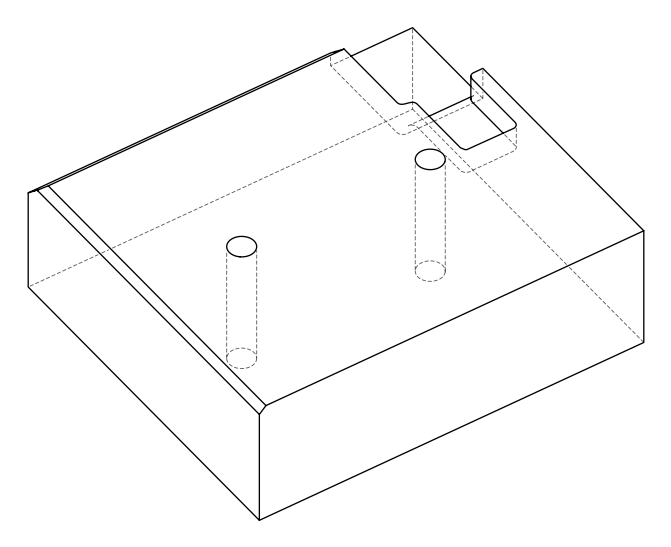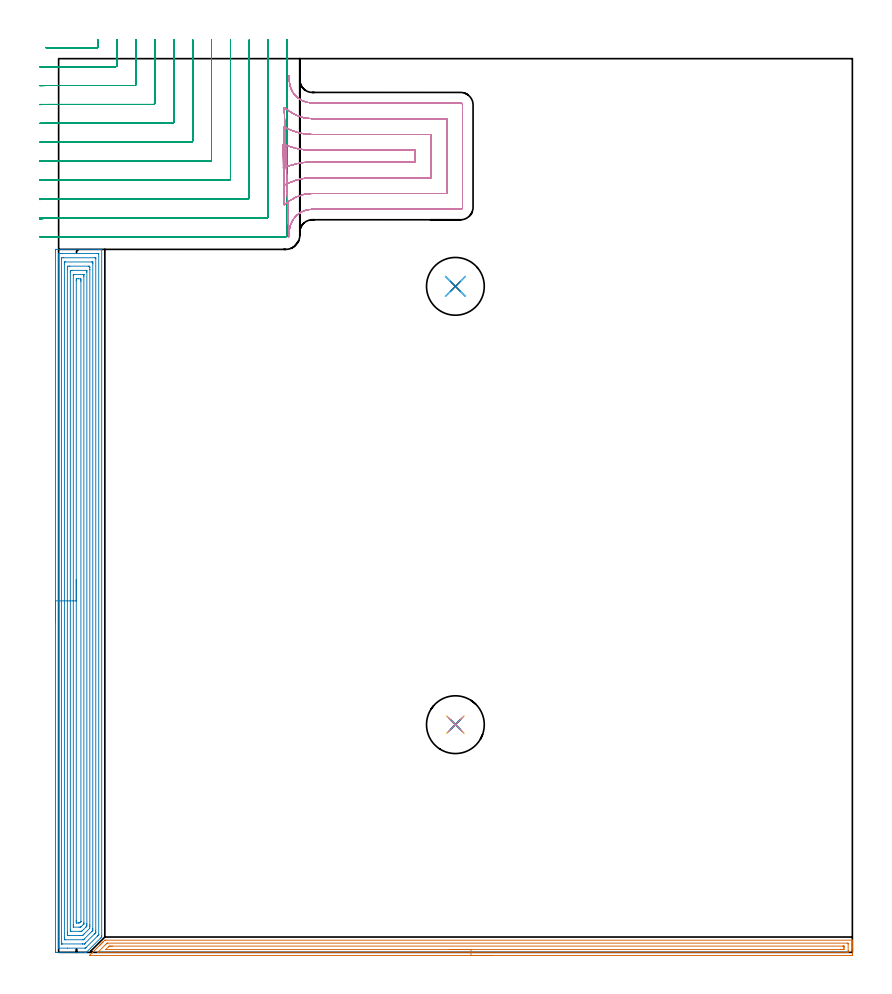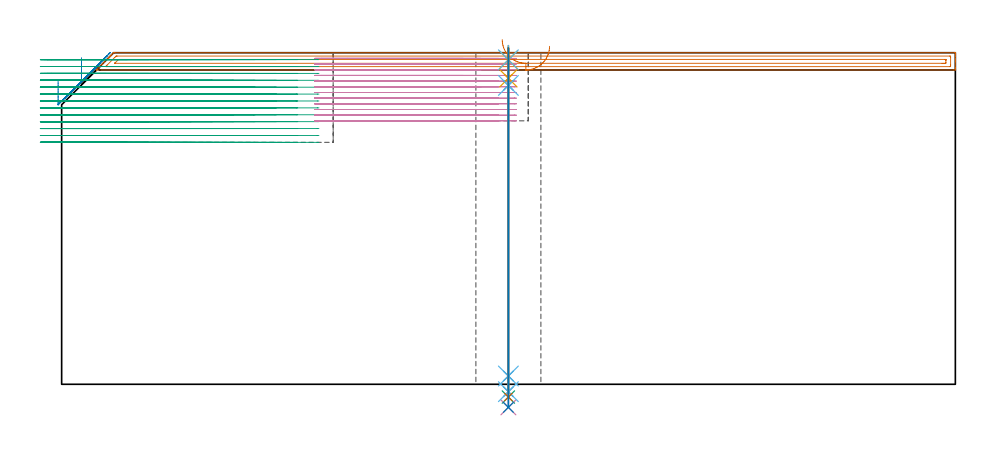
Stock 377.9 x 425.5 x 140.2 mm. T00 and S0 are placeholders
(PLAN: 14 operations, 11 tool changes, 93.6 min)
(1 AREA_MILL | FG_CHAMFER_SURFACE | UGT0205_001 | 8.83 min | 9799 mm3)
(2 AREA_MILL_1 | FG_CHAMFER_SURFACE_1 | UGT0205_001 | 21.72 min | 82695 mm3)
(3 MILL_CORNER_NOTCH_RECTANGULAR | CORNER_NOTCH_RECTANGULAR | NXT0201_011 | Follow Part, ap 3, ae 75% | 38.46 min | 392764 mm3)
(4 MILL_OPEN_POCKET | POCKET_OPEN | NXT0201_013 | Follow Part, ap 2.5, ae 75% | 20.73 min | 144065 mm3)
(5 SPOT_DRILL | STEP1HOLE | NXT0321_9005460120000 | 0.05 min | 176 mm3)
(6 SPOT_DRILL_1 | STEP1HOLE_1 | NXT0321_9005460120000 | 0.05 min | 190 mm3)
(7 DRILL_BLIND_HOLE_INTO_CENTER | STEP1HOLE | UGT0301_192 | 0.05 min | 264 mm3)
(8 GUN_DRILL_THROUGH_HOLE | STEP1HOLE | UGT0307_003 | 0.64 min | 4976 mm3)
(9 SPADE_DRILL_TO_ENLARGE_THROUGH_HOLE | STEP1HOLE | UGT0306_008 | 0.59 min | 28217 mm3)
(10 DRILL_TO_ENLARGE_THROUGH_HOLE | STEP1HOLE | UGT0301_390 | 0.61 min | 49546 mm3)
(11 DRILL_BLIND_HOLE_INTO_CENTER_1 | STEP1HOLE_1 | UGT0301_192 | 0.05 min | 282 mm3)
(12 GUN_DRILL_THROUGH_HOLE_1 | STEP1HOLE_1 | UGT0307_003 | 0.64 min | 4998 mm3)
(13 SPADE_DRILL_TO_ENLARGE_THROUGH_HOLE_1 | STEP1HOLE_1 | UGT0306_008 | 0.59 min | 28192 mm3)
(14 DRILL_TO_ENLARGE_THROUGH_HOLE_1 | STEP1HOLE_1 | UGT0301_390 | 0.61 min | 49548 mm3)
(TOOL UGT0205_001 | Chamfer Mill 20 x 3 x 45 deg. | D20 FL50 Z2)
(TOOL NXT0201_011 | ENDMILL 12mm [2P460-1200-NA 1630] | D12 FL38 Z6)
(TOOL NXT0201_013 | ENDMILL 10mm | D10 FL30 Z4)
(TOOL NXT0321_9005460120000 | NC Spot Drill, 142deg, 12mm, Carbide, Uncoated | D12 PA142 FL30 Z2)
(TOOL UGT0301_192 | Twist Drill 7.2 mm | D7.2 PA118 FL66 Z2)
(TOOL UGT0307_003 | Gun Drill 7 mm | D7 PA130 FL24 Z1)
(TOOL UGT0306_008 | Spade Drill 17.5mm | D17.5 PA132 FL10 Z2)
(TOOL UGT0301_390 | Twist Drill 27.5 mm | D27.5 PA118 FL165 Z2)
(OP 1 AREA_MILL)
G17 G21 G94 G90
T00 M6
G54
G17 G0 G90 X206.3 Y-1.5 S1061 M3
G43 Z150.2 H0
Z142.9
G94 G1 X206.262 Z142.028 F250.
X206.148 Z141.164
X205.959 Z140.312
X205.697 Z139.48
X205.363 Z138.674
X204.96 Z137.9
X204.492 Z137.164
X203.961 Z136.472
X203.371 Z135.829
X202.728 Z135.24
X202.036 Z134.708
X201.3 Z134.24
X200.526 Z133.837
X199.72 Z133.503
X198.888 Z133.241
X198.037 Z133.052
X197.172 Z132.938
X196.3 Z132.9
X14.876 Y-1.499 Z132.901
X14.828 Y-1.498 Z132.902
X14.713 Y-1.491 Z132.905
X14.799 Y-1.402 Z132.996
X14.876 Y-1.323 Z133.075
X15.959 Y-0.241 Z134.159
X17.111 Y0.911 Z135.31
X18.004 Y1.805 Z136.204
X19.681 Y3.482 Z137.88
X19.792 Y3.594 Z137.99
X20.13 Y3.93 Z138.33
X20.343 Y4.143 Z138.542
X20.569 Y4.37 Z138.768
X20.686 Y4.487 Z138.883
X21.042 Y4.842 Z139.242
X21.219 Y5.019 Z139.419
X21.919 Y5.719 Z140.116
X22.005 Y5.799 Z140.186
X22.473 Y5.8 Z140.2
X377.724
X377.89 Y5.797 Z140.188
X377.893 Y5.763 Z140.154
X377.9 Y5.372 Z139.772
Y5.07 Z139.47
Y4.37 Z138.765
Y3.132 Z137.529
Y2.594 Z136.989
Y1.975 Z136.37
Y-0.689 Z133.708
X377.898 Y-0.958 Z133.439
X377.892 Y-1.492 Z132.906
X377.817 Y-1.494 Z132.903
X377.277 Y-1.5 Z132.9
X196.3
Y-0.086 Z134.314
X18.898 Y-0.085 Z134.315
X18.592 Y-0.07 Z134.33
X18.74 Y0.087 Z134.487
X18.898 Y0.248 Z134.648
X19.184 Y0.534 Z134.934
X22.473 Y3.823 Z138.223
X22.749 Y4.096 Z138.496
X23.032 Y4.37 Z138.77
X23.351 Y4.385 Z138.785
X23.367 Y4.386 Z138.786
X375.489 Y4.385 Z138.785
X375.89 Y4.37 Z138.77
X375.899 Y3.963 Z138.363
X375.9 Y0.818 Z135.218
X375.899 Y0.411 Z134.811
X375.89 Y-0.07 Z134.33
X375.505 Y-0.085 Z134.315
X375.489 Y-0.086 Z134.314
X196.3
Y1.328 Z135.728
X22.511 Y1.329 Z135.729
X22.473 Y1.33 Z135.73
X22.458 Y1.332 Z135.732
X22.449 Y1.334 Z135.734
X22.452 Y1.344 Z135.744
X22.459 Y1.357 Z135.757
X22.473 Y1.373 Z135.773
X23.695 Y2.594 Z136.994
X23.98 Y2.873 Z137.273
X24.076 Y2.964 Z137.364
X24.26 Y2.967 Z137.367
X24.775 Y2.97 Z137.37
X25.154 Y2.971 Z137.371
X25.668 Y2.972 Z137.372
X373.322 Y2.971 Z137.371
X373.702 Y2.97 Z137.37
X373.829 Y2.969 Z137.369
X373.873 Y2.966 Z137.366
X373.89 Y2.964 Z137.364
X373.893 Y2.921 Z137.321
X373.897 Y2.791 Z137.191
X373.899 Y2.594 Z136.994
X373.9 Y2.398 Z136.798
X373.897 Y1.706 Z136.106
X373.895 Y1.515 Z135.915
X373.882 Y1.335 Z135.735
X373.702 Y1.333 Z135.733
X373.187 Y1.33 Z135.73
X372.808 Y1.329 Z135.729
X372.295 Y1.328 Z135.728
X196.3
X195.429 Z135.767
X194.564 Z135.88
X193.712 Z136.069
X192.88 Z136.332
X192.074 Z136.665
X191.3 Z137.068
X190.564 Z137.537
X189.872 Z138.068
X189.229 Z138.657
X188.64 Z139.301
X188.109 Z139.993
X187.64 Z140.728
X187.237 Z141.502
X186.903 Z142.308
X186.641 Z143.14
X186.452 Z143.992
X186.338 Z144.857
X186.3 Z145.728
G0 Z150.2
M5
M2
(OP 2 AREA_MILL_1)
G17 G21 G94 G90
T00 M6
G54
G17 G0 G90 X-1.5 Y157.35 S1061 M3
G43 Z150.2 H0
Z128.2
G94 G1 Y157.388 Z127.328 F250.
Y157.502 Z126.463
Y157.691 Z125.612
Y157.953 Z124.78
Y158.287 Z123.974
Y158.69 Z123.2
Y159.158 Z122.464
Y159.69 Z121.772
Y160.279 Z121.129
Y160.922 Z120.54
Y161.614 Z120.008
Y162.35 Z119.54
Y163.124 Z119.137
Y163.93 Z118.803
Y164.762 Z118.541
Y165.614 Z118.352
Y166.478 Z118.238
Y167.35 Z118.2
Y334.073
X-1.495 Y334.53 Z118.203
X-1.492 Y334.69 Z118.206
X-1.327 Y334.7 Z118.37
X16.806 Z136.501
X19.184 Z138.879
X19.891 Z139.591
X20.15 Z139.849
X20.502 Y334.697 Z140.192
X20.5 Y334.52 Z140.2
Y7.778
X20.495 Y7.293 Z140.191
X20.064 Y6.864 Z139.763
X13.315 Y0.114 Z133.013
X13.228 Y0.031 Z132.927
X13.191 Y0.002 Z132.888
X12.976 Y0. Z132.675
X12.931 Z132.63
X12.141 Z131.835
X10.907 Z130.604
X10.38 Z130.075
X-0.448 Y0.001 Z119.25
X-1.064 Y0.006 Z118.633
X-1.492 Y0.01 Z118.206
X-1.495 Y0.189 Z118.203
X-1.499 Y0.627 Z118.201
X-1.5 Y1.069 Z118.2
Y167.35
X-0.086 Z119.614
X-0.085 Y332.185 Z119.615
X-0.084 Y332.286 Z119.616
X-0.079 Y332.673 Z119.621
X0.297 Y332.692 Z119.997
X0.697 Y332.697 Z120.397
X1.169 Y332.7 Z120.869
X1.577 Z121.277
X18.776 Z138.476
X18.993 Y332.698 Z138.693
X19.027 Y332.696 Z138.727
X19.061 Y332.69 Z138.761
X19.079 Y332.685 Z138.779
X19.08 Y332.658 Z138.78
X19.085 Y332.386 Z138.785
Y8.672
X19.082 Y8.474 Z138.782
X19.079 Y8.376 Z138.779
X19.072 Y8.334 Z138.772
X19.042 Y8.301 Z138.742
X18.857 Y8.11 Z138.557
X18.529 Y7.778 Z138.229
X18.415 Y7.665 Z138.115
X13.092 Y2.342 Z132.792
X13.021 Y2.273 Z132.721
X12.771 Y2.032 Z132.471
X12.725 Y2.01 Z132.425
X12.667 Y2.006 Z132.367
X12.548 Y2.002 Z132.248
X4.218 Y2. Z123.918
X0.224 Z119.924
X0.007 Y2.002 Z119.707
X-0.027 Y2.004 Z119.673
X-0.061 Y2.01 Z119.639
X-0.079 Y2.015 Z119.621
X-0.08 Y2.042 Z119.62
X-0.085 Y2.314 Z119.615
X-0.086 Y167.35 Z119.614
X1.328 Z121.028
X1.329 Y329.856 Z121.029
X1.331 Y330.498 Z121.031
X1.333 Y330.623 Z121.033
X1.335 Y330.679 Z121.035
X1.386 Y330.692 Z121.086
X1.577 Y330.695 Z121.277
X2.258 Y330.7 Z121.958
X17.225 Y330.699 Z136.925
X17.423 Y330.696 Z137.123
X17.622 Y330.69 Z137.322
X17.665 Y330.685 Z137.365
X17.667 Y330.648 Z137.367
X17.67 Y330.582 Z137.37
X17.671 Y330.498 Z137.371
X17.672 Y330.245 Z137.372
X17.671 Y10.208 Z137.371
X17.669 Y9.566 Z137.369
X17.667 Y9.44 Z137.367
X17.665 Y9.382 Z137.365
X17.638 Y9.348 Z137.338
X17.423 Y9.126 Z137.123
X17.199 Y8.899 Z136.899
X16.973 Y8.672 Z136.673
X12.764 Y4.464 Z132.464
X12.5 Y4.202 Z132.2
X12.315 Y4.026 Z132.015
X12.289 Y4.01 Z131.989
X12.24 Y4.006 Z131.94
X12.141 Y4.003 Z131.841
X11.46 Y4. Z131.16
X11.261 Z130.961
X1.775 Y4.001 Z121.475
X1.577 Y4.004 Z121.277
X1.378 Y4.01 Z121.078
X1.335 Y4.015 Z121.035
X1.333 Y4.052 Z121.033
X1.33 Y4.118 Z121.03
X1.329 Y4.202 Z121.029
Y4.455
X1.328 Y167.35 Z121.028
X2.743 Z122.443
Y327.816
X2.745 Y328.418 Z122.445
X2.748 Y328.621 Z122.448
X2.749 Y328.685 Z122.449
X2.794 Y328.69 Z122.494
X2.902 Y328.694 Z122.602
X3.338 Y328.7 Z123.038
X15.662 Z135.362
X16.098 Y328.696 Z135.798
X16.204 Y328.693 Z135.904
X16.251 Y328.689 Z135.951
X16.253 Y328.653 Z135.953
X16.255 Y328.558 Z135.955
X16.257 Y328.106 Z135.957
Y327.816
Y11.354
X16.256 Y10.752 Z135.956
X16.252 Y10.46 Z135.952
X16.251 Y10.426 Z135.951
X16.233 Y10.394 Z135.933
X16.178 Y10.333 Z135.878
X16.092 Y10.243 Z135.792
X15.984 Y10.133 Z135.684
X15.662 Y9.811 Z135.362
X12.436 Y6.585 Z132.136
X12.141 Y6.29 Z131.841
X11.991 Y6.143 Z131.691
X11.885 Y6.042 Z131.585
X11.854 Y6.015 Z131.554
X11.804 Y6.01 Z131.504
X11.696 Y6.006 Z131.396
X11.261 Y6. Z130.961
X3.338 Z123.038
X2.902 Y6.004 Z122.602
X2.796 Y6.007 Z122.496
X2.749 Y6.011 Z122.449
X2.747 Y6.047 Z122.447
X2.745 Y6.142 Z122.445
X2.743 Y6.594 Z122.443
Y6.884
Y167.35
X4.157 Z123.857
Y325.196
X4.161 Y326.028 Z123.861
X4.163 Y326.084 Z123.863
X4.218 Y326.69 Z123.918
X4.44 Y326.696 Z124.14
X5.098 Y326.699 Z124.798
X5.317 Y326.7 Z125.017
X14.121 Y326.699 Z133.821
X14.782 Y326.69 Z134.482
X14.837 Y326.028 Z134.537
X14.84 Y325.969 Z134.54
X14.843 Y325.134 Z134.543
Y325.072
Y13.08
X14.84 Y12.248 Z134.54
X14.839 Y12.191 Z134.539
X14.782 Y11.392 Z134.482
X14.767 Y11.369 Z134.467
X14.755 Y11.354 Z134.455
X12.074 Y8.672 Z131.774
X11.663 Y8.264 Z131.363
X11.527 Y8.132 Z131.227
X11.419 Y8.029 Z131.119
X11.261 Y8.01 Z130.961
X11.039 Y8.004 Z130.739
X10.38 Y8.001 Z130.08
X10.162 Y8. Z129.862
X4.878 Y8.001 Z124.578
X4.218 Y8.01 Z123.918
X4.163 Y8.672 Z123.863
X4.16 Y8.731 Z123.86
X4.157 Y9.566 Z123.857
Y9.628
Y167.35
X5.571 Z125.271
X5.572 Y323.759 Z125.272
X5.574 Y324.24 Z125.274
X5.577 Y324.648 Z125.277
X5.587 Y324.69 Z125.287
X5.639 Y324.693 Z125.339
X5.752 Y324.697 Z125.452
X5.979 Y324.699 Z125.679
X6.406 Y324.7 Z126.106
X13.172 Y324.699 Z132.872
X13.293 Y324.697 Z132.993
X13.373 Y324.694 Z133.073
X13.415 Y324.69 Z133.115
X13.422 Y324.652 Z133.122
X13.426 Y324.24 Z133.126
X13.428 Y323.827 Z133.128
X13.429 Y13.622 Z133.129
X13.428 Y13.142 Z133.128
X13.425 Y12.732 Z133.125
X13.422 Y12.493 Z133.122
X13.197 Y12.248 Z132.897
X13.11 Y12.158 Z132.81
X13.021 Y12.069 Z132.721
X11.336 Y10.384 Z131.036
X11.261 Y10.31 Z130.961
X11.012 Y10.072 Z130.712
X10.938 Y10.01 Z130.638
X10.829 Y10.004 Z130.529
X10.38 Y10.001 Z130.08
X9.953 Y10. Z129.653
X5.828 Y10.001 Z125.528
X5.707 Y10.003 Z125.407
X5.627 Y10.006 Z125.327
X5.585 Y10.01 Z125.285
X5.578 Y10.048 Z125.278
X5.574 Y10.46 Z125.274
X5.572 Y10.873 Z125.272
X5.571 Y167.35 Z125.271
X6.985 Z126.685
X6.986 Y322.323 Z126.686
X6.987 Y322.452 Z126.687
X6.99 Y322.643 Z126.69
X6.992 Y322.682 Z126.692
X7.088 Y322.69 Z126.788
X7.251 Y322.695 Z126.951
X7.496 Y322.699 Z127.196
X11.898 Z131.598
X11.971 Y322.694 Z131.671
X11.996 Y322.69 Z131.696
X12.008 Y322.681 Z131.708
X12.01 Y322.651 Z131.71
X12.013 Y322.582 Z131.713
X12.014 Y322.452 Z131.714
X12.015 Y321.686 Z131.715
X12.014 Y14.036 Z131.714
X12.012 Y13.653 Z131.712
X12.009 Y13.558 Z131.709
X12.007 Y13.516 Z131.707
X11.983 Y13.489 Z131.683
X11.893 Y13.394 Z131.593
X11.645 Y13.142 Z131.345
X10.749 Y12.248 Z130.449
X10.56 Y12.066 Z130.26
X10.5 Y12.01 Z130.2
X10.38 Y12.008 Z130.08
X9.743 Y12.001 Z129.443
X7.102 Z126.802
X7.029 Y12.006 Z126.729
X7.004 Y12.01 Z126.704
X6.992 Y12.019 Z126.692
X6.99 Y12.049 Z126.69
X6.987 Y12.118 Z126.687
X6.986 Y12.248 Z126.686
X6.985 Y13.014 Z126.685
Y167.35
X8.399 Z128.099
X8.4 Y319.77 Z128.1
X8.401 Y319.992 Z128.101
X8.406 Y320.664 Z128.106
X8.588 Y320.696 Z128.288
X8.62 Y320.698 Z128.32
X9.465 Y320.7 Z129.165
X10.347 Y320.698 Z130.047
X10.38 Y320.694 Z130.08
X10.593 Y320.664 Z130.293
X10.596 Y320.445 Z130.296
X10.6 Y319.77 Z130.3
Y319.547
Y14.707
X10.598 Y14.632 Z130.298
X10.594 Y14.574 Z130.294
X10.589 Y14.547 Z130.289
X10.576 Y14.532 Z130.276
X10.38 Y14.33 Z130.08
X10.233 Y14.185 Z129.933
X10.077 Y14.036 Z129.777
X9.534 Y14.002 Z129.234
X9.5 Y14.001 Z129.2
X8.653 Y14.002 Z128.353
X8.62 Y14.006 Z128.32
X8.407 Y14.036 Z128.107
X8.404 Y14.255 Z128.104
X8.4 Y14.93 Z128.1
Y15.153
X8.399 Y167.35 Z128.099
Y168.222 Z128.138
Y169.086 Z128.251
Y169.938 Z128.44
Y170.77 Z128.703
Y171.576 Z129.036
Y172.35 Z129.439
Y173.086 Z129.908
Y173.778 Z130.439
Y174.421 Z131.028
Y175.01 Z131.672
Y175.542 Z132.364
Y176.01 Z133.099
Y176.413 Z133.873
Y176.747 Z134.679
Y177.009 Z135.511
Y177.198 Z136.363
Y177.312 Z137.228
Y177.35 Z138.099
G0 Z150.2
M5
M2
(OP 3 MILL_CORNER_NOTCH_RECTANGULAR)
G17 G21 G94 G90
T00 M6
G54
G17 G0 G90 X-5.993 Y430.7 S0 M3
G43 Z150.2 H1
Z137.285
G94 G1 X-2.993 F250.
X18.206 F500.
G3 X18.8 Y431.294 R0.6
G2 X18.8 Y431.5 R90.
G1 Y434.5 F250.
G0 Z150.2
X-8.999 Y421.629
Z137.285
G1 X-6. Y421.686
G2 X-4.472 Y421.7 R81. F500.
G1 X27.206
G3 X27.8 Y422.294 R0.6
G1 Y431.5
Y434.5 F250.
G0 Z150.2
X-8.999 Y412.62
Z137.285
G1 X-6. Y412.684
G2 X-4.472 Y412.7 R72. F500.
G1 X36.206
G3 X36.8 Y413.294 R0.6
G1 Y431.5
Y434.5 F250.
G0 Z150.2
X-8.999 Y403.609
Z137.285
G1 X-6. Y403.681
G2 X-4.472 Y403.7 R63. F500.
G1 X45.205
G3 X45.8 Y404.295 R0.6
G1 Y431.5
Y434.5 F250.
G0 Z150.2
X-8.999 Y394.594
Z137.285
G1 X-6. Y394.678
G2 X-4.472 Y394.7 R54. F500.
G1 X54.205
G3 X54.8 Y395.295 R0.6
G1 Y431.5
Y434.5 F250.
G0 Z150.2
X-8.998 Y385.572
Z137.285
G1 X-6. Y385.674
G2 X-4.472 Y385.7 R45. F500.
G1 X63.205
G3 X63.8 Y386.295 R0.6
G1 Y431.5
Y434.5 F250.
G0 Z150.2
X-8.997 Y376.54
Z137.285
G1 X-6. Y376.668
G2 X-4.472 Y376.7 R36. F500.
G1 X72.204
G3 X72.8 Y377.296 R0.6
G1 Y431.5
Y434.5 F250.
G0 Z150.2
X-8.995 Y367.487
Z137.285
G1 X-6. Y367.657
G2 X-4.472 Y367.7 R27. F500.
G1 X81.204
G3 X81.8 Y368.296 R0.6
G1 Y431.5
Y434.5 F250.
G0 Z150.2
X-8.989 Y358.38
Z137.285
G1 X-6. Y358.635
G2 X-4.472 Y358.7 R18. F500.
G1 X90.204
G3 X90.8 Y359.296 R0.6
G1 Y431.5
Y434.5 F250.
G0 Z150.2
X-8.956 Y349.06
Z137.285
G1 X-6. Y349.569
G2 X-4.472 Y349.7 R9. F500.
G1 X99.204
G3 X99.8 Y350.296 R0.6
G1 Y431.5
Y434.5 F250.
G0 Z150.2
X-7.472 Y340.7
Z137.285
G1 X-4.472
X108.1 F500.
G3 X108.8 Y341.4 R0.7
G1 Y431.5
Y434.5 F250.
G0 Z150.2
X-5.993 Y430.7
Z134.369
G1 X-2.993
X18.206 F500.
G3 X18.8 Y431.294 R0.6
G2 X18.8 Y431.5 R90.
G1 Y434.5 F250.
G0 Z150.2
X-8.999 Y421.629
Z134.369
G1 X-6. Y421.686
G2 X-4.472 Y421.7 R81. F500.
G1 X27.206
G3 X27.8 Y422.294 R0.6
G1 Y431.5
Y434.5 F250.
G0 Z150.2
X-8.999 Y412.62
Z134.369
G1 X-6. Y412.684
G2 X-4.472 Y412.7 R72. F500.
G1 X36.206
G3 X36.8 Y413.294 R0.6
G1 Y431.5
Y434.5 F250.
G0 Z150.2
X-8.999 Y403.609
Z134.369
G1 X-6. Y403.681
G2 X-4.472 Y403.7 R63. F500.
G1 X45.205
G3 X45.8 Y404.295 R0.6
G1 Y431.5
Y434.5 F250.
G0 Z150.2
X-8.999 Y394.594
Z134.369
G1 X-6. Y394.678
G2 X-4.472 Y394.7 R54. F500.
G1 X54.205
G3 X54.8 Y395.295 R0.6
G1 Y431.5
Y434.5 F250.
G0 Z150.2
X-8.998 Y385.572
Z134.369
G1 X-6. Y385.674
G2 X-4.472 Y385.7 R45. F500.
G1 X63.205
G3 X63.8 Y386.295 R0.6
G1 Y431.5
Y434.5 F250.
G0 Z150.2
X-8.997 Y376.54
Z134.369
G1 X-6. Y376.668
G2 X-4.472 Y376.7 R36. F500.
G1 X72.204
G3 X72.8 Y377.296 R0.6
G1 Y431.5
Y434.5 F250.
G0 Z150.2
X-8.995 Y367.487
Z134.369
G1 X-6. Y367.657
G2 X-4.472 Y367.7 R27. F500.
G1 X81.204
G3 X81.8 Y368.296 R0.6
G1 Y431.5
Y434.5 F250.
G0 Z150.2
X-8.989 Y358.38
Z134.369
G1 X-6. Y358.635
G2 X-4.472 Y358.7 R18. F500.
G1 X90.204
G3 X90.8 Y359.296 R0.6
G1 Y431.5
Y434.5 F250.
G0 Z150.2
X-8.956 Y349.06
Z134.369
G1 X-6. Y349.569
G2 X-4.472 Y349.7 R9. F500.
G1 X99.204
G3 X99.8 Y350.296 R0.6
G1 Y431.5
Y434.5 F250.
G0 Z150.2
X-7.472 Y340.7
Z134.369
G1 X-4.472
X108.1 F500.
G3 X108.8 Y341.4 R0.7
G1 Y431.5
Y434.5 F250.
G0 Z150.2
X-5.993 Y430.7
Z131.454
G1 X-2.993
X18.206 F500.
G3 X18.8 Y431.294 R0.6
G2 X18.8 Y431.5 R90.
G1 Y434.5 F250.
G0 Z150.2
X-8.999 Y421.629
Z131.454
G1 X-6. Y421.686
G2 X-4.472 Y421.7 R81. F500.
G1 X27.206
G3 X27.8 Y422.294 R0.6
G1 Y431.5
Y434.5 F250.
G0 Z150.2
X-8.999 Y412.62
Z131.454
G1 X-6. Y412.684
G2 X-4.472 Y412.7 R72. F500.
G1 X36.206
G3 X36.8 Y413.294 R0.6
G1 Y431.5
Y434.5 F250.
G0 Z150.2
X-8.999 Y403.609
Z131.454
G1 X-6. Y403.681
G2 X-4.472 Y403.7 R63. F500.
G1 X45.205
G3 X45.8 Y404.295 R0.6
G1 Y431.5
Y434.5 F250.
G0 Z150.2
X-8.999 Y394.594
Z131.454
G1 X-6. Y394.678
G2 X-4.472 Y394.7 R54. F500.
G1 X54.205
G3 X54.8 Y395.295 R0.6
G1 Y431.5
Y434.5 F250.
G0 Z150.2
X-8.998 Y385.572
Z131.454
G1 X-6. Y385.674
G2 X-4.472 Y385.7 R45. F500.
G1 X63.205
G3 X63.8 Y386.295 R0.6
G1 Y431.5
Y434.5 F250.
G0 Z150.2
X-8.997 Y376.54
Z131.454
G1 X-6. Y376.668
G2 X-4.472 Y376.7 R36. F500.
G1 X72.204
G3 X72.8 Y377.296 R0.6
G1 Y431.5
Y434.5 F250.
G0 Z150.2
X-8.995 Y367.487
Z131.454
G1 X-6. Y367.657
G2 X-4.472 Y367.7 R27. F500.
G1 X81.204
G3 X81.8 Y368.296 R0.6
G1 Y431.5
Y434.5 F250.
G0 Z150.2
X-8.989 Y358.38
Z131.454
G1 X-6. Y358.635
G2 X-4.472 Y358.7 R18. F500.
G1 X90.204
G3 X90.8 Y359.296 R0.6
G1 Y431.5
Y434.5 F250.
G0 Z150.2
X-8.956 Y349.06
Z131.454
G1 X-6. Y349.569
G2 X-4.472 Y349.7 R9. F500.
G1 X99.204
G3 X99.8 Y350.296 R0.6
G1 Y431.5
Y434.5 F250.
G0 Z150.2
X-7.472 Y340.7
Z131.454
G1 X-4.472
X108.1 F500.
G3 X108.8 Y341.4 R0.7
G1 Y431.5
Y434.5 F250.
G0 Z150.2
X-5.993 Y430.7
Z128.538
G1 X-2.993
X18.206 F500.
G3 X18.8 Y431.294 R0.6
G2 X18.8 Y431.5 R90.
G1 Y434.5 F250.
G0 Z150.2
X-8.999 Y421.629
Z128.538
G1 X-6. Y421.686
G2 X-4.472 Y421.7 R81. F500.
G1 X27.206
G3 X27.8 Y422.294 R0.6
G1 Y431.5
Y434.5 F250.
G0 Z150.2
X-8.999 Y412.62
Z128.538
G1 X-6. Y412.684
G2 X-4.472 Y412.7 R72. F500.
G1 X36.206
G3 X36.8 Y413.294 R0.6
G1 Y431.5
Y434.5 F250.
G0 Z150.2
X-8.999 Y403.609
Z128.538
G1 X-6. Y403.681
G2 X-4.472 Y403.7 R63. F500.
G1 X45.205
G3 X45.8 Y404.295 R0.6
G1 Y431.5
Y434.5 F250.
G0 Z150.2
X-8.999 Y394.594
Z128.538
G1 X-6. Y394.678
G2 X-4.472 Y394.7 R54. F500.
G1 X54.205
G3 X54.8 Y395.295 R0.6
G1 Y431.5
Y434.5 F250.
G0 Z150.2
X-8.998 Y385.572
Z128.538
G1 X-6. Y385.674
G2 X-4.472 Y385.7 R45. F500.
G1 X63.205
G3 X63.8 Y386.295 R0.6
G1 Y431.5
Y434.5 F250.
G0 Z150.2
X-8.997 Y376.54
Z128.538
G1 X-6. Y376.668
G2 X-4.472 Y376.7 R36. F500.
G1 X72.204
G3 X72.8 Y377.296 R0.6
G1 Y431.5
Y434.5 F250.
G0 Z150.2
X-8.995 Y367.487
Z128.538
G1 X-6. Y367.657
G2 X-4.472 Y367.7 R27. F500.
G1 X81.204
G3 X81.8 Y368.296 R0.6
G1 Y431.5
Y434.5 F250.
G0 Z150.2
X-8.989 Y358.38
Z128.538
G1 X-6. Y358.635
G2 X-4.472 Y358.7 R18. F500.
G1 X90.204
G3 X90.8 Y359.296 R0.6
G1 Y431.5
Y434.5 F250.
G0 Z150.2
X-8.956 Y349.06
Z128.538
G1 X-6. Y349.569
G2 X-4.472 Y349.7 R9. F500.
G1 X99.204
G3 X99.8 Y350.296 R0.6
G1 Y431.5
Y434.5 F250.
G0 Z150.2
X-7.472 Y340.7
Z128.538
G1 X-4.472
X108.1 F500.
G3 X108.8 Y341.4 R0.7
G1 Y431.5
Y434.5 F250.
G0 Z150.2
X-5.993 Y430.7
Z125.623
G1 X-2.993
X18.206 F500.
G3 X18.8 Y431.294 R0.6
G2 X18.8 Y431.5 R90.
G1 Y434.5 F250.
G0 Z150.2
X-9. Y421.671
Z125.623
G1 X-6. Y421.697
G2 X-5.3 Y421.7 R81. F500.
G1 X27.206
G3 X27.8 Y422.294 R0.6
G1 Y431.5
Y434.5 F250.
G0 Z150.2
X-9. Y412.667
Z125.623
G1 X-6. Y412.697
G2 X-5.3 Y412.7 R72. F500.
G1 X36.206
G3 X36.8 Y413.294 R0.6
G1 Y431.5
Y434.5 F250.
G0 Z150.2
X-9. Y403.663
Z125.623
G1 X-6. Y403.696
G2 X-5.3 Y403.7 R63. F500.
G1 X45.205
G3 X45.8 Y404.295 R0.6
G1 Y431.5
Y434.5 F250.
G0 Z150.2
X-9. Y394.657
Z125.623
G1 X-6. Y394.695
G2 X-5.3 Y394.7 R54. F500.
G1 X54.205
G3 X54.8 Y395.295 R0.6
G1 Y431.5
Y434.5 F250.
G0 Z150.2
X-9. Y385.648
Z125.623
G1 X-6. Y385.695
G2 X-5.3 Y385.7 R45. F500.
G1 X63.205
G3 X63.8 Y386.295 R0.6
G1 Y431.5
Y434.5 F250.
G0 Z150.2
X-8.999 Y376.635
Z125.623
G1 X-6. Y376.693
G2 X-5.3 Y376.7 R36. F500.
G1 X72.204
G3 X72.8 Y377.296 R0.6
G1 Y431.5
Y434.5 F250.
G0 Z150.2
X-8.999 Y367.613
Z125.623
G1 X-6. Y367.691
G2 X-5.3 Y367.7 R27. F500.
G1 X81.204
G3 X81.8 Y368.296 R0.6
G1 Y431.5
Y434.5 F250.
G0 Z150.2
X-8.998 Y358.57
Z125.623
G1 X-6. Y358.686
G2 X-5.3 Y358.7 R18. F500.
G1 X90.204
G3 X90.8 Y359.296 R0.6
G1 Y431.5
Y434.5 F250.
G0 Z150.2
X-8.991 Y349.439
Z125.623
G1 X-6. Y349.673
G2 X-5.3 Y349.7 R9. F500.
G1 X99.204
G3 X99.8 Y350.296 R0.6
G1 Y431.5
Y434.5 F250.
G0 Z150.2
X-8.3 Y340.7
Z125.623
G1 X-5.3
X108.1 F500.
G3 X108.8 Y341.4 R0.7
G1 Y431.5
Y434.5 F250.
G0 Z150.2
X-5.993 Y430.7
Z122.708
G1 X-2.993
X18.206 F500.
G3 X18.8 Y431.294 R0.6
G2 X18.8 Y431.5 R90.
G1 Y434.5 F250.
G0 Z150.2
X-9. Y421.7
Z122.708
G1 X-6.
X27.206 F500.
G3 X27.8 Y422.294 R0.6
G1 Y431.5
Y434.5 F250.
G0 Z150.2
X-9. Y412.7
Z122.708
G1 X-6.
X36.206 F500.
G3 X36.8 Y413.294 R0.6
G1 Y431.5
Y434.5 F250.
G0 Z150.2
X-9. Y403.7
Z122.708
G1 X-6.
X45.205 F500.
G3 X45.8 Y404.295 R0.6
G1 Y431.5
Y434.5 F250.
G0 Z150.2
X-9. Y394.7
Z122.708
G1 X-6.
X54.205 F500.
G3 X54.8 Y395.295 R0.6
G1 Y431.5
Y434.5 F250.
G0 Z150.2
X-9. Y385.7
Z122.708
G1 X-6.
X63.205 F500.
G3 X63.8 Y386.295 R0.6
G1 Y431.5
Y434.5 F250.
G0 Z150.2
X-9. Y376.7
Z122.708
G1 X-6.
X72.204 F500.
G3 X72.8 Y377.296 R0.6
G1 Y431.5
Y434.5 F250.
G0 Z150.2
X-9. Y367.7
Z122.708
G1 X-6.
X81.204 F500.
G3 X81.8 Y368.296 R0.6
G1 Y431.5
Y434.5 F250.
G0 Z150.2
X-9. Y358.7
Z122.708
G1 X-6.
X90.204 F500.
G3 X90.8 Y359.296 R0.6
G1 Y431.5
Y434.5 F250.
G0 Z150.2
X-9. Y349.7
Z122.708
G1 X-6.
X99.204 F500.
G3 X99.8 Y350.296 R0.6
G1 Y431.5
Y434.5 F250.
G0 Z150.2
X-9. Y340.7
Z122.708
G1 X-6.
X108.1 F500.
G3 X108.8 Y341.4 R0.7
G1 Y431.5
Y434.5 F250.
G0 Z150.2
X-5.993 Y430.7
Z119.792
G1 X-2.993
X18.206 F500.
G3 X18.8 Y431.294 R0.6
G2 X18.8 Y431.5 R90.
G1 Y434.5 F250.
G0 Z150.2
X-9. Y421.7
Z119.792
G1 X-6.
X27.206 F500.
G3 X27.8 Y422.294 R0.6
G1 Y431.5
Y434.5 F250.
G0 Z150.2
X-9. Y412.7
Z119.792
G1 X-6.
X36.206 F500.
G3 X36.8 Y413.294 R0.6
G1 Y431.5
Y434.5 F250.
G0 Z150.2
X-9. Y403.7
Z119.792
G1 X-6.
X45.205 F500.
G3 X45.8 Y404.295 R0.6
G1 Y431.5
Y434.5 F250.
G0 Z150.2
X-9. Y394.7
Z119.792
G1 X-6.
X54.205 F500.
G3 X54.8 Y395.295 R0.6
G1 Y431.5
Y434.5 F250.
G0 Z150.2
X-9. Y385.7
Z119.792
G1 X-6.
X63.205 F500.
G3 X63.8 Y386.295 R0.6
G1 Y431.5
Y434.5 F250.
G0 Z150.2
X-9. Y376.7
Z119.792
G1 X-6.
X72.204 F500.
G3 X72.8 Y377.296 R0.6
G1 Y431.5
Y434.5 F250.
G0 Z150.2
X-9. Y367.7
Z119.792
G1 X-6.
X81.204 F500.
G3 X81.8 Y368.296 R0.6
G1 Y431.5
Y434.5 F250.
G0 Z150.2
X-9. Y358.7
Z119.792
G1 X-6.
X90.204 F500.
G3 X90.8 Y359.296 R0.6
G1 Y431.5
Y434.5 F250.
G0 Z150.2
X-9. Y349.7
Z119.792
G1 X-6.
X99.204 F500.
G3 X99.8 Y350.296 R0.6
G1 Y431.5
Y434.5 F250.
G0 Z150.2
X-9. Y340.7
Z119.792
G1 X-6.
X108.1 F500.
G3 X108.8 Y341.4 R0.7
G1 Y431.5
Y434.5 F250.
G0 Z150.2
X-5.993 Y430.7
Z116.877
G1 X-2.993
X18.206 F500.
G3 X18.8 Y431.294 R0.6
G2 X18.8 Y431.5 R90.
G1 Y434.5 F250.
G0 Z150.2
X-9. Y421.7
Z116.877
G1 X-6.
X27.206 F500.
G3 X27.8 Y422.294 R0.6
G1 Y431.5
Y434.5 F250.
G0 Z150.2
X-9. Y412.7
Z116.877
G1 X-6.
X36.206 F500.
G3 X36.8 Y413.294 R0.6
G1 Y431.5
Y434.5 F250.
G0 Z150.2
X-9. Y403.7
Z116.877
G1 X-6.
X45.205 F500.
G3 X45.8 Y404.295 R0.6
G1 Y431.5
Y434.5 F250.
G0 Z150.2
X-9. Y394.7
Z116.877
G1 X-6.
X54.205 F500.
G3 X54.8 Y395.295 R0.6
G1 Y431.5
Y434.5 F250.
G0 Z150.2
X-9. Y385.7
Z116.877
G1 X-6.
X63.205 F500.
G3 X63.8 Y386.295 R0.6
G1 Y431.5
Y434.5 F250.
G0 Z150.2
X-9. Y376.7
Z116.877
G1 X-6.
X72.204 F500.
G3 X72.8 Y377.296 R0.6
G1 Y431.5
Y434.5 F250.
G0 Z150.2
X-9. Y367.7
Z116.877
G1 X-6.
X81.204 F500.
G3 X81.8 Y368.296 R0.6
G1 Y431.5
Y434.5 F250.
G0 Z150.2
X-9. Y358.7
Z116.877
G1 X-6.
X90.204 F500.
G3 X90.8 Y359.296 R0.6
G1 Y431.5
Y434.5 F250.
G0 Z150.2
X-9. Y349.7
Z116.877
G1 X-6.
X99.204 F500.
G3 X99.8 Y350.296 R0.6
G1 Y431.5
Y434.5 F250.
G0 Z150.2
X-9. Y340.7
Z116.877
G1 X-6.
X108.1 F500.
G3 X108.8 Y341.4 R0.7
G1 Y431.5
Y434.5 F250.
G0 Z150.2
X-5.993 Y430.7
Z113.962
G1 X-2.993
X18.206 F500.
G3 X18.8 Y431.294 R0.6
G2 X18.8 Y431.5 R90.
G1 Y434.5 F250.
G0 Z150.2
X-9. Y421.7
Z113.962
G1 X-6.
X27.206 F500.
G3 X27.8 Y422.294 R0.6
G1 Y431.5
Y434.5 F250.
G0 Z150.2
X-9. Y412.7
Z113.962
G1 X-6.
X36.206 F500.
G3 X36.8 Y413.294 R0.6
G1 Y431.5
Y434.5 F250.
G0 Z150.2
X-9. Y403.7
Z113.962
G1 X-6.
X45.205 F500.
G3 X45.8 Y404.295 R0.6
G1 Y431.5
Y434.5 F250.
G0 Z150.2
X-9. Y394.7
Z113.962
G1 X-6.
X54.205 F500.
G3 X54.8 Y395.295 R0.6
G1 Y431.5
Y434.5 F250.
G0 Z150.2
X-9. Y385.7
Z113.962
G1 X-6.
X63.205 F500.
G3 X63.8 Y386.295 R0.6
G1 Y431.5
Y434.5 F250.
G0 Z150.2
X-9. Y376.7
Z113.962
G1 X-6.
X72.204 F500.
G3 X72.8 Y377.296 R0.6
G1 Y431.5
Y434.5 F250.
G0 Z150.2
X-9. Y367.7
Z113.962
G1 X-6.
X81.204 F500.
G3 X81.8 Y368.296 R0.6
G1 Y431.5
Y434.5 F250.
G0 Z150.2
X-9. Y358.7
Z113.962
G1 X-6.
X90.204 F500.
G3 X90.8 Y359.296 R0.6
G1 Y431.5
Y434.5 F250.
G0 Z150.2
X-9. Y349.7
Z113.962
G1 X-6.
X99.204 F500.
G3 X99.8 Y350.296 R0.6
G1 Y431.5
Y434.5 F250.
G0 Z150.2
X-9. Y340.7
Z113.962
G1 X-6.
X108.1 F500.
G3 X108.8 Y341.4 R0.7
G1 Y431.5
Y434.5 F250.
G0 Z150.2
X-5.993 Y430.7
Z111.046
G1 X-2.993
X18.206 F500.
G3 X18.8 Y431.294 R0.6
G2 X18.8 Y431.5 R90.
G1 Y434.5 F250.
G0 Z150.2
X-9. Y421.7
Z111.046
G1 X-6.
X27.206 F500.
G3 X27.8 Y422.294 R0.6
G1 Y431.5
Y434.5 F250.
G0 Z150.2
X-9. Y412.7
Z111.046
G1 X-6.
X36.206 F500.
G3 X36.8 Y413.294 R0.6
G1 Y431.5
Y434.5 F250.
G0 Z150.2
X-9. Y403.7
Z111.046
G1 X-6.
X45.205 F500.
G3 X45.8 Y404.295 R0.6
G1 Y431.5
Y434.5 F250.
G0 Z150.2
X-9. Y394.7
Z111.046
G1 X-6.
X54.205 F500.
G3 X54.8 Y395.295 R0.6
G1 Y431.5
Y434.5 F250.
G0 Z150.2
X-9. Y385.7
Z111.046
G1 X-6.
X63.205 F500.
G3 X63.8 Y386.295 R0.6
G1 Y431.5
Y434.5 F250.
G0 Z150.2
X-9. Y376.7
Z111.046
G1 X-6.
X72.204 F500.
G3 X72.8 Y377.296 R0.6
G1 Y431.5
Y434.5 F250.
G0 Z150.2
X-9. Y367.7
Z111.046
G1 X-6.
X81.204 F500.
G3 X81.8 Y368.296 R0.6
G1 Y431.5
Y434.5 F250.
G0 Z150.2
X-9. Y358.7
Z111.046
G1 X-6.
X90.204 F500.
G3 X90.8 Y359.296 R0.6
G1 Y431.5
Y434.5 F250.
G0 Z150.2
X-9. Y349.7
Z111.046
G1 X-6.
X99.204 F500.
G3 X99.8 Y350.296 R0.6
G1 Y431.5
Y434.5 F250.
G0 Z150.2
X-9. Y340.7
Z111.046
G1 X-6.
X108.1 F500.
G3 X108.8 Y341.4 R0.7
G1 Y431.5
Y434.5 F250.
G0 Z150.2
X-5.993 Y430.7
Z108.131
G1 X-2.993
X18.206 F500.
G3 X18.8 Y431.294 R0.6
G2 X18.8 Y431.5 R90.
G1 Y434.5 F250.
G0 Z150.2
X-9. Y421.7
Z108.131
G1 X-6.
X27.206 F500.
G3 X27.8 Y422.294 R0.6
G1 Y431.5
Y434.5 F250.
G0 Z150.2
X-9. Y412.7
Z108.131
G1 X-6.
X36.206 F500.
G3 X36.8 Y413.294 R0.6
G1 Y431.5
Y434.5 F250.
G0 Z150.2
X-9. Y403.7
Z108.131
G1 X-6.
X45.205 F500.
G3 X45.8 Y404.295 R0.6
G1 Y431.5
Y434.5 F250.
G0 Z150.2
X-9. Y394.7
Z108.131
G1 X-6.
X54.205 F500.
G3 X54.8 Y395.295 R0.6
G1 Y431.5
Y434.5 F250.
G0 Z150.2
X-9. Y385.7
Z108.131
G1 X-6.
X63.205 F500.
G3 X63.8 Y386.295 R0.6
G1 Y431.5
Y434.5 F250.
G0 Z150.2
X-9. Y376.7
Z108.131
G1 X-6.
X72.204 F500.
G3 X72.8 Y377.296 R0.6
G1 Y431.5
Y434.5 F250.
G0 Z150.2
X-9. Y367.7
Z108.131
G1 X-6.
X81.204 F500.
G3 X81.8 Y368.296 R0.6
G1 Y431.5
Y434.5 F250.
G0 Z150.2
X-9. Y358.7
Z108.131
G1 X-6.
X90.204 F500.
G3 X90.8 Y359.296 R0.6
G1 Y431.5
Y434.5 F250.
G0 Z150.2
X-9. Y349.7
Z108.131
G1 X-6.
X99.204 F500.
G3 X99.8 Y350.296 R0.6
G1 Y431.5
Y434.5 F250.
G0 Z150.2
X-9. Y340.7
Z108.131
G1 X-6.
X108.1 F500.
G3 X108.8 Y341.4 R0.7
G1 Y431.5
Y434.5 F250.
G0 Z150.2
X-5.993 Y430.7
Z105.215
G1 X-2.993
X18.206 F500.
G3 X18.8 Y431.294 R0.6
G2 X18.8 Y431.5 R90.
G1 Y434.5 F250.
G0 Z150.2
X-9. Y421.7
Z105.215
G1 X-6.
X27.206 F500.
G3 X27.8 Y422.294 R0.6
G1 Y431.5
Y434.5 F250.
G0 Z150.2
X-9. Y412.7
Z105.215
G1 X-6.
X36.206 F500.
G3 X36.8 Y413.294 R0.6
G1 Y431.5
Y434.5 F250.
G0 Z150.2
X-9. Y403.7
Z105.215
G1 X-6.
X45.205 F500.
G3 X45.8 Y404.295 R0.6
G1 Y431.5
Y434.5 F250.
G0 Z150.2
X-9. Y394.7
Z105.215
G1 X-6.
X54.205 F500.
G3 X54.8 Y395.295 R0.6
G1 Y431.5
Y434.5 F250.
G0 Z150.2
X-9. Y385.7
Z105.215
G1 X-6.
X63.205 F500.
G3 X63.8 Y386.295 R0.6
G1 Y431.5
Y434.5 F250.
G0 Z150.2
X-9. Y376.7
Z105.215
G1 X-6.
X72.204 F500.
G3 X72.8 Y377.296 R0.6
G1 Y431.5
Y434.5 F250.
G0 Z150.2
X-9. Y367.7
Z105.215
G1 X-6.
X81.204 F500.
G3 X81.8 Y368.296 R0.6
G1 Y431.5
Y434.5 F250.
G0 Z150.2
X-9. Y358.7
Z105.215
G1 X-6.
X90.204 F500.
G3 X90.8 Y359.296 R0.6
G1 Y431.5
Y434.5 F250.
G0 Z150.2
X-9. Y349.7
Z105.215
G1 X-6.
X99.204 F500.
G3 X99.8 Y350.296 R0.6
G1 Y431.5
Y434.5 F250.
G0 Z150.2
X-9. Y340.7
Z105.215
G1 X-6.
X108.1 F500.
G3 X108.8 Y341.4 R0.7
G1 Y431.5
Y434.5 F250.
G0 Z150.2
X-5.993 Y430.7
Z102.3
G1 X-2.993
X18.206 F500.
G3 X18.8 Y431.294 R0.6
G2 X18.8 Y431.5 R90.
G1 Y434.5 F250.
G0 Z150.2
X-9. Y421.7
Z102.3
G1 X-6.
X27.206 F500.
G3 X27.8 Y422.294 R0.6
G1 Y431.5
Y434.5 F250.
G0 Z150.2
X-9. Y412.7
Z102.3
G1 X-6.
X36.206 F500.
G3 X36.8 Y413.294 R0.6
G1 Y431.5
Y434.5 F250.
G0 Z150.2
X-9. Y403.7
Z102.3
G1 X-6.
X45.205 F500.
G3 X45.8 Y404.295 R0.6
G1 Y431.5
Y434.5 F250.
G0 Z150.2
X-9. Y394.7
Z102.3
G1 X-6.
X54.205 F500.
G3 X54.8 Y395.295 R0.6
G1 Y431.5
Y434.5 F250.
G0 Z150.2
X-9. Y385.7
Z102.3
G1 X-6.
X63.205 F500.
G3 X63.8 Y386.295 R0.6
G1 Y431.5
Y434.5 F250.
G0 Z150.2
X-9. Y376.7
Z102.3
G1 X-6.
X72.204 F500.
G3 X72.8 Y377.296 R0.6
G1 Y431.5
Y434.5 F250.
G0 Z150.2
X-9. Y367.7
Z102.3
G1 X-6.
X81.204 F500.
G3 X81.8 Y368.296 R0.6
G1 Y431.5
Y434.5 F250.
G0 Z150.2
X-9. Y358.7
Z102.3
G1 X-6.
X90.204 F500.
G3 X90.8 Y359.296 R0.6
G1 Y431.5
Y434.5 F250.
G0 Z150.2
X-9. Y349.7
Z102.3
G1 X-6.
X99.204 F500.
G3 X99.8 Y350.296 R0.6
G1 Y431.5
Y434.5 F250.
G0 Z150.2
X-9. Y340.7
Z102.3
G1 X-6.
X108.1 F500.
G3 X108.8 Y341.4 R0.7
G1 Y431.5
Y434.5 F250.
G0 Z150.2
M5
M2
(OP 4 MILL_OPEN_POCKET)
G17 G21 G94 G90
T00 M6
G54
G17 G0 G90 X106.964 Y373.492 S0 M3
G43 Z150.2 H0
Z137.8
G94 G1 X109.8 Y374.471 F250.
G2 X120.7 Y376.3 R33.4 F500.
G1 X169.8
Y381.9
X120.7
G2 X109.8 Y383.729 R33.4
G1 X106.964 Y384.708 F250.
X107.079 Y365.132 F500.
X109.8 Y366.395 F250.
G2 X120.7 Y368.8 R25.9 F500.
G1 X177.3
Y389.4
X120.7
G2 X109.8 Y391.805 R25.9
G1 X107.079 Y393.068 F250.
X107.383 Y355.947 F500.
X109.8 Y357.724 F250.
G2 X120.7 Y361.3 R18.4 F500.
G1 X184.8
Y396.9
X120.7
G2 X109.8 Y400.476 R18.4
G1 X107.383 Y402.253 F250.
X109.608 Y340.716 F500.
X109.83 Y343.708 F250.
G2 X120.7 Y353.8 R10.9 F500.
G1 X191.4
G3 X192.3 Y354.7 R0.9
G1 Y403.5
G3 X191.4 Y404.4 R0.9
G1 X120.7
G2 X109.83 Y414.492 R10.9
G1 X109.608 Y417.484 F250.
G0 X106.964 Y373.492 Z135.4
G1 X109.8 Y374.471
G2 X120.7 Y376.3 R33.4 F500.
G1 X169.8
Y381.9
X120.7
G2 X109.8 Y383.729 R33.4
G1 X106.964 Y384.708 F250.
X107.079 Y365.132 F500.
X109.8 Y366.395 F250.
G2 X120.7 Y368.8 R25.9 F500.
G1 X177.3
Y389.4
X120.7
G2 X109.8 Y391.805 R25.9
G1 X107.079 Y393.068 F250.
X107.383 Y355.947 F500.
X109.8 Y357.724 F250.
G2 X120.7 Y361.3 R18.4 F500.
G1 X184.8
Y396.9
X120.7
G2 X109.8 Y400.476 R18.4
G1 X107.383 Y402.253 F250.
X109.608 Y340.716 F500.
X109.83 Y343.708 F250.
G2 X120.7 Y353.8 R10.9 F500.
G1 X191.4
G3 X192.3 Y354.7 R0.9
G1 Y403.5
G3 X191.4 Y404.4 R0.9
G1 X120.7
G2 X109.83 Y414.492 R10.9
G1 X109.608 Y417.484 F250.
G0 X106.964 Y373.492 Z133.
G1 X109.8 Y374.471
G2 X120.7 Y376.3 R33.4 F500.
G1 X169.8
Y381.9
X120.7
G2 X109.8 Y383.729 R33.4
G1 X106.964 Y384.708 F250.
X107.079 Y365.132 F500.
X109.8 Y366.395 F250.
G2 X120.7 Y368.8 R25.9 F500.
G1 X177.3
Y389.4
X120.7
G2 X109.8 Y391.805 R25.9
G1 X107.079 Y393.068 F250.
X107.383 Y355.947 F500.
X109.8 Y357.724 F250.
G2 X120.7 Y361.3 R18.4 F500.
G1 X184.8
Y396.9
X120.7
G2 X109.8 Y400.476 R18.4
G1 X107.383 Y402.253 F250.
X109.608 Y340.716 F500.
X109.83 Y343.708 F250.
G2 X120.7 Y353.8 R10.9 F500.
G1 X191.4
G3 X192.3 Y354.7 R0.9
G1 Y403.5
G3 X191.4 Y404.4 R0.9
G1 X120.7
G2 X109.83 Y414.492 R10.9
G1 X109.608 Y417.484 F250.
G0 X106.964 Y373.492 Z130.6
G1 X109.8 Y374.471
G2 X120.7 Y376.3 R33.4 F500.
G1 X169.8
Y381.9
X120.7
G2 X109.8 Y383.729 R33.4
G1 X106.964 Y384.708 F250.
X107.079 Y365.132 F500.
X109.8 Y366.395 F250.
G2 X120.7 Y368.8 R25.9 F500.
G1 X177.3
Y389.4
X120.7
G2 X109.8 Y391.805 R25.9
G1 X107.079 Y393.068 F250.
X107.383 Y355.947 F500.
X109.8 Y357.724 F250.
G2 X120.7 Y361.3 R18.4 F500.
G1 X184.8
Y396.9
X120.7
G2 X109.8 Y400.476 R18.4
G1 X107.383 Y402.253 F250.
X109.608 Y340.716 F500.
X109.83 Y343.708 F250.
G2 X120.7 Y353.8 R10.9 F500.
G1 X191.4
G3 X192.3 Y354.7 R0.9
G1 Y403.5
G3 X191.4 Y404.4 R0.9
G1 X120.7
G2 X109.83 Y414.492 R10.9
G1 X109.608 Y417.484 F250.
G0 X106.964 Y373.492 Z128.2
G1 X109.8 Y374.471
G2 X120.7 Y376.3 R33.4 F500.
G1 X169.8
Y381.9
X120.7
G2 X109.8 Y383.729 R33.4
G1 X106.964 Y384.708 F250.
X107.079 Y365.132 F500.
X109.8 Y366.395 F250.
G2 X120.7 Y368.8 R25.9 F500.
G1 X177.3
Y389.4
X120.7
G2 X109.8 Y391.805 R25.9
G1 X107.079 Y393.068 F250.
X107.383 Y355.947 F500.
X109.8 Y357.724 F250.
G2 X120.7 Y361.3 R18.4 F500.
G1 X184.8
Y396.9
X120.7
G2 X109.8 Y400.476 R18.4
G1 X107.383 Y402.253 F250.
X109.608 Y340.716 F500.
X109.83 Y343.708 F250.
G2 X120.7 Y353.8 R10.9 F500.
G1 X191.4
G3 X192.3 Y354.7 R0.9
G1 Y403.5
G3 X191.4 Y404.4 R0.9
G1 X120.7
G2 X109.83 Y414.492 R10.9
G1 X109.608 Y417.484 F250.
G0 X106.964 Y373.492 Z125.8
G1 X109.8 Y374.471
G2 X120.7 Y376.3 R33.4 F500.
G1 X169.8
Y381.9
X120.7
G2 X109.8 Y383.729 R33.4
G1 X106.964 Y384.708 F250.
X107.079 Y365.132 F500.
X109.8 Y366.395 F250.
G2 X120.7 Y368.8 R25.9 F500.
G1 X177.3
Y389.4
X120.7
G2 X109.8 Y391.805 R25.9
G1 X107.079 Y393.068 F250.
X107.383 Y355.947 F500.
X109.8 Y357.724 F250.
G2 X120.7 Y361.3 R18.4 F500.
G1 X184.8
Y396.9
X120.7
G2 X109.8 Y400.476 R18.4
G1 X107.383 Y402.253 F250.
X109.608 Y340.716 F500.
X109.83 Y343.708 F250.
G2 X120.7 Y353.8 R10.9 F500.
G1 X191.4
G3 X192.3 Y354.7 R0.9
G1 Y403.5
G3 X191.4 Y404.4 R0.9
G1 X120.7
G2 X109.83 Y414.492 R10.9
G1 X109.608 Y417.484 F250.
G0 X106.964 Y373.492 Z123.4
G1 X109.8 Y374.471
G2 X120.7 Y376.3 R33.4 F500.
G1 X169.8
Y381.9
X120.7
G2 X109.8 Y383.729 R33.4
G1 X106.964 Y384.708 F250.
X107.079 Y365.132 F500.
X109.8 Y366.395 F250.
G2 X120.7 Y368.8 R25.9 F500.
G1 X177.3
Y389.4
X120.7
G2 X109.8 Y391.805 R25.9
G1 X107.079 Y393.068 F250.
X107.383 Y355.947 F500.
X109.8 Y357.724 F250.
G2 X120.7 Y361.3 R18.4 F500.
G1 X184.8
Y396.9
X120.7
G2 X109.8 Y400.476 R18.4
G1 X107.383 Y402.253 F250.
X109.608 Y340.716 F500.
X109.83 Y343.708 F250.
G2 X120.7 Y353.8 R10.9 F500.
G1 X191.4
G3 X192.3 Y354.7 R0.9
G1 Y403.5
G3 X191.4 Y404.4 R0.9
G1 X120.7
G2 X109.83 Y414.492 R10.9
G1 X109.608 Y417.484 F250.
G0 X106.964 Y373.492 Z121.
G1 X109.8 Y374.471
G2 X120.7 Y376.3 R33.4 F500.
G1 X169.8
Y381.9
X120.7
G2 X109.8 Y383.729 R33.4
G1 X106.964 Y384.708 F250.
X107.079 Y365.132 F500.
X109.8 Y366.395 F250.
G2 X120.7 Y368.8 R25.9 F500.
G1 X177.3
Y389.4
X120.7
G2 X109.8 Y391.805 R25.9
G1 X107.079 Y393.068 F250.
X107.383 Y355.947 F500.
X109.8 Y357.724 F250.
G2 X120.7 Y361.3 R18.4 F500.
G1 X184.8
Y396.9
X120.7
G2 X109.8 Y400.476 R18.4
G1 X107.383 Y402.253 F250.
X109.608 Y340.716 F500.
X109.83 Y343.708 F250.
G2 X120.7 Y353.8 R10.9 F500.
G1 X191.4
G3 X192.3 Y354.7 R0.9
G1 Y403.5
G3 X191.4 Y404.4 R0.9
G1 X120.7
G2 X109.83 Y414.492 R10.9
G1 X109.608 Y417.484 F250.
G0 X106.964 Y373.492 Z118.6
G1 X109.8 Y374.471
G2 X120.7 Y376.3 R33.4 F500.
G1 X169.8
Y381.9
X120.7
G2 X109.8 Y383.729 R33.4
G1 X106.964 Y384.708 F250.
X107.079 Y365.132 F500.
X109.8 Y366.395 F250.
G2 X120.7 Y368.8 R25.9 F500.
G1 X177.3
Y389.4
X120.7
G2 X109.8 Y391.805 R25.9
G1 X107.079 Y393.068 F250.
X107.383 Y355.947 F500.
X109.8 Y357.724 F250.
G2 X120.7 Y361.3 R18.4 F500.
G1 X184.8
Y396.9
X120.7
G2 X109.8 Y400.476 R18.4
G1 X107.383 Y402.253 F250.
X109.608 Y340.716 F500.
X109.83 Y343.708 F250.
G2 X120.7 Y353.8 R10.9 F500.
G1 X191.4
G3 X192.3 Y354.7 R0.9
G1 Y403.5
G3 X191.4 Y404.4 R0.9
G1 X120.7
G2 X109.83 Y414.492 R10.9
G1 X109.608 Y417.484 F250.
G0 X106.964 Y373.492 Z116.2
G1 X109.8 Y374.471
G2 X120.7 Y376.3 R33.4 F500.
G1 X169.8
Y381.9
X120.7
G2 X109.8 Y383.729 R33.4
G1 X106.964 Y384.708 F250.
X107.079 Y365.132 F500.
X109.8 Y366.395 F250.
G2 X120.7 Y368.8 R25.9 F500.
G1 X177.3
Y389.4
X120.7
G2 X109.8 Y391.805 R25.9
G1 X107.079 Y393.068 F250.
X107.383 Y355.947 F500.
X109.8 Y357.724 F250.
G2 X120.7 Y361.3 R18.4 F500.
G1 X184.8
Y396.9
X120.7
G2 X109.8 Y400.476 R18.4
G1 X107.383 Y402.253 F250.
X109.608 Y340.716 F500.
X109.83 Y343.708 F250.
G2 X120.7 Y353.8 R10.9 F500.
G1 X191.4
G3 X192.3 Y354.7 R0.9
G1 Y403.5
G3 X191.4 Y404.4 R0.9
G1 X120.7
G2 X109.83 Y414.492 R10.9
G1 X109.608 Y417.484 F250.
G0 X106.964 Y373.492 Z113.8
G1 X109.8 Y374.471
G2 X120.7 Y376.3 R33.4 F500.
G1 X169.8
Y381.9
X120.7
G2 X109.8 Y383.729 R33.4
G1 X106.964 Y384.708 F250.
X107.079 Y365.132 F500.
X109.8 Y366.395 F250.
G2 X120.7 Y368.8 R25.9 F500.
G1 X177.3
Y389.4
X120.7
G2 X109.8 Y391.805 R25.9
G1 X107.079 Y393.068 F250.
X107.383 Y355.947 F500.
X109.8 Y357.724 F250.
G2 X120.7 Y361.3 R18.4 F500.
G1 X184.8
Y396.9
X120.7
G2 X109.8 Y400.476 R18.4
G1 X107.383 Y402.253 F250.
X109.608 Y340.716 F500.
X109.83 Y343.708 F250.
G2 X120.7 Y353.8 R10.9 F500.
G1 X191.4
G3 X192.3 Y354.7 R0.9
G1 Y403.5
G3 X191.4 Y404.4 R0.9
G1 X120.7
G2 X109.83 Y414.492 R10.9
G1 X109.608 Y417.484 F250.
G0 X106.964 Y373.492 Z111.4
G1 X109.8 Y374.471
G2 X120.7 Y376.3 R33.4 F500.
G1 X169.8
Y381.9
X120.7
G2 X109.8 Y383.729 R33.4
G1 X106.964 Y384.708 F250.
X107.079 Y365.132 F500.
X109.8 Y366.395 F250.
G2 X120.7 Y368.8 R25.9 F500.
G1 X177.3
Y389.4
X120.7
G2 X109.8 Y391.805 R25.9
G1 X107.079 Y393.068 F250.
X107.383 Y355.947 F500.
X109.8 Y357.724 F250.
G2 X120.7 Y361.3 R18.4 F500.
G1 X184.8
Y396.9
X120.7
G2 X109.8 Y400.476 R18.4
G1 X107.383 Y402.253 F250.
X109.608 Y340.716 F500.
X109.83 Y343.708 F250.
G2 X120.7 Y353.8 R10.9 F500.
G1 X191.4
G3 X192.3 Y354.7 R0.9
G1 Y403.5
G3 X191.4 Y404.4 R0.9
G1 X120.7
G2 X109.83 Y414.492 R10.9
G1 X109.608 Y417.484 F250.
G0 Z150.2
M5
M2
(OP 5 SPOT_DRILL)
G17 G21 G94 G90
T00 M6
G54
G17 G0 G90 X188.9 Y108.4 S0 M3
G43 Z150.2 H0
G94 G81 G98 Z137.2 F250. R143.2
G80
M5
M2
(OP 6 SPOT_DRILL_1)
G17 G21 G94 G90
T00 M6
G54
G17 G0 G90 X188.9 Y317.1 S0 M3
G43 Z150.2 H0
G94 G81 G98 Z137.2 F250. R143.2
G80
M5
M2
(OP 7 DRILL_BLIND_HOLE_INTO_CENTER)
G17 G21 G94 G90
T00 M6
G54
G17 G0 G90 X188.9 Y108.4 S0 M3
G43 Z150.2 H0
G94 G81 G98 Z129.4 F250. R142.2
G80
M5
M2
(OP 8 GUN_DRILL_THROUGH_HOLE)
G17 G21 G94 G90
T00 M6
G54
G17 G0 G90 X188.9 Y108.4 M8
G43 Z150.2 H0
Z138.103
S716 M3
G94 G1 Z126.371 F125. M26
G4 X.084
Z3.5 F250.
G4 X.084
Z-3.132 F125.
G4 X.084
M5
M9
G0 Z138.103
Z150.2
M2
(OP 9 SPADE_DRILL_TO_ENLARGE_THROUGH_HOLE)
G17 G21 G94 G90
T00 M6
G54
G17 G0 G90 X188.9 Y108.4 S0 M3
G43 Z150.2 H0
G94 G73 G98 Z-5.396 F250. Q16.177 R142.2
G80
M5
M2
(OP 10 DRILL_TO_ENLARGE_THROUGH_HOLE)
G17 G21 G94 G90
T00 M6
G54
G17 G0 G90 X188.9 Y108.4 S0 M3
G43 Z150.2 H0
G94 G73 G98 Z-9.762 F250. Q24.994 R142.2
G80
M5
M2
(OP 11 DRILL_BLIND_HOLE_INTO_CENTER_1)
G17 G21 G94 G90
T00 M6
G54
G17 G0 G90 X188.9 Y317.1 S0 M3
G43 Z150.2 H0
G94 G81 G98 Z129.4 F250. R142.2
G80
M5
M2
(OP 12 GUN_DRILL_THROUGH_HOLE_1)
G17 G21 G94 G90
T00 M6
G54
G17 G0 G90 X188.9 Y317.1 M8
G43 Z150.2 H0
Z138.103
S716 M3
G94 G1 Z126.371 F125. M26
G4 X.084
Z3.5 F250.
G4 X.084
Z-3.132 F125.
G4 X.084
M5
M9
G0 Z138.103
Z150.2
M2
(OP 13 SPADE_DRILL_TO_ENLARGE_THROUGH_HOLE_1)
G17 G21 G94 G90
T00 M6
G54
G17 G0 G90 X188.9 Y317.1 S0 M3
G43 Z150.2 H0
G94 G73 G98 Z-5.396 F250. Q16.177 R142.2
G80
M5
M2
(OP 14 DRILL_TO_ENLARGE_THROUGH_HOLE_1)
G17 G21 G94 G90
T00 M6
G54
G17 G0 G90 X188.9 Y317.1 S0 M3
G43 Z150.2 H0
G94 G73 G98 Z-9.762 F250. Q24.994 R142.2
G80
M5
M2
